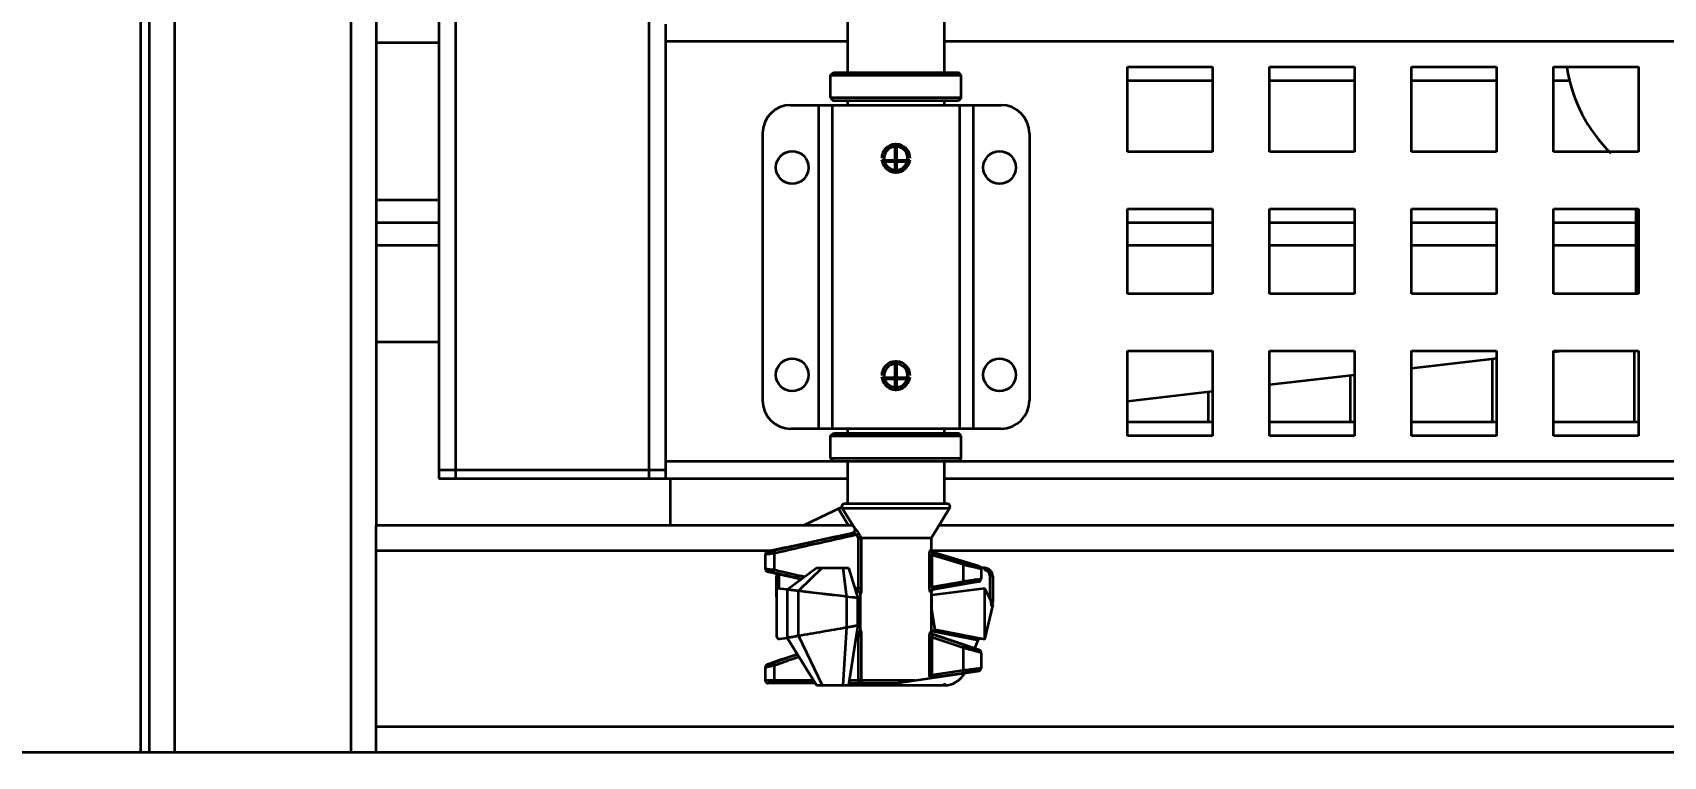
# Model space of a CAD drawing. Header units: millimetres. Extents: x 32496 to 166256, y 3504 to 23939.
# Drawn here: x 147349 to 147923, y 12234 to 12489 of the extents above; entities that cross this region are included whole.
import ezdxf

# ---------------------------------------------------------------- set-up
doc = ezdxf.new("R2010")
doc.units = ezdxf.units.MM
doc.header["$PDSIZE"] = -5
doc.layers.get('0').update_dxf_attribs({"lineweight": 35})
doc.layers.get('Defpoints').update_dxf_attribs({"lineweight": 18})
doc.layers.add('THICK', color=7, linetype='Continuous', lineweight=0)
doc.styles.add('TH_GBDIM', font='仿宋_GB2312.ttf', dxfattribs={"width": 0.8})
doc.dimstyles.new('TH_GBDIM', dxfattribs={"dimscale": 42, "dimtxt": 3, "dimasz": 3, "dimexe": 1.2, "dimexo": 0, "dimgap": 1, "dimtad": 1, "dimdec": 1, "dimdsep": 46, "dimtxsty": 'TH_GBDIM', "dimcen": 2.5, "dimdle": 252, "dimclrd": 4, "dimclre": 4, "dimclrt": 3, "dimadec": 0, "dimazin": 2, "dimtfac": 0.714286, "dimtdec": 1, "dimtmove": 0, "dimatfit": 3, "dimfxl": 1, "dimtolj": 1, "dimarcsym": 0})

# ---------------------------------------------------------------- blocks, each defined once
blk = doc.blocks.new('*D5866')
at = {"layer": 'Defpoints', "color": 0}
for p in [(146504.2, 13263.4), (152827.2, 12081.36), (152827.2, 11822.56)]:
    blk.add_point(p, dxfattribs=at)
at = {"layer": 'THICK', "color": 4, "linetype": 'Continuous', "lineweight": -2}
for p, q in [((146504.2, 13263.4), (146504.2, 11792.56)), ((152827.2, 12081.36), (152827.2, 11792.56)), ((146579.2, 11822.56), (152752.2, 11822.56))]:
    blk.add_line(p, q, dxfattribs=at)
at = {"layer": 'THICK', "color": 4}
for points in [[(146579.2, 11835.06), (146579.2, 11810.06), (146504.2, 11822.56)], [(152752.2, 11810.06), (152752.2, 11835.06), (152827.2, 11822.56)]]:
    blk.add_solid(points, dxfattribs=at)
at = {"layer": 'THICK', "color": 3, "lineweight": -3, "insert": (149665.7, 11885.26), "char_height": 75, "attachment_point": 5, "style": 'TH_GBDIM'}
blk.add_mtext('\\A1;About {\\A1;6323}', dxfattribs=at)
blk = doc.blocks.new('8-1250')
at = {"linetype": 'Continuous'}
for p, q in [((-1209.63, -32152.29), (-1209.63, -34671.29)), ((-1206.63, -32152.29), (-1206.63, -34671.29)), ((-1197.63, -32152.29), (-1197.63, -34671.29)), ((-1135.63, -32152.29), (-1135.63, -34671.29)), ((-1126.63, -32232.29), (-1126.63, -34591.29)), ((-1104.63, -32251.79), (-1104.63, -34571.79)), ((-1098.63, -34571.79), (-1098.63, -32251.79)), ((-1030.63, -32251.79), (-1030.63, -34571.79)), ((-960.63, -33362.79), (-960.63, -34431.79)), ((-926.63, -33446.27), (-926.63, -34431.79)), ((-1024.63, -34574.79), (-1024.63, -34414.79)), ((-1126.63, -34421.29), (-1104.63, -34421.29)), ((-1024.63, -34420.79), (-960.63, -34420.79)), ((-926.63, -34420.79), (-300.63, -34420.79)), ((-966.63, -34432.79), (-965.63, -34431.79)), ((-965.63, -34431.79), (-921.63, -34431.79)), ((-920.63, -34432.79), (-921.63, -34431.79)), ((-862.13, -34429.79), (-832.13, -34429.79)), ((-862.13, -34459.79), (-862.13, -34429.79)), ((-832.13, -34429.79), (-832.13, -34459.79)), ((-812.13, -34429.79), (-782.13, -34429.79)), ((-812.13, -34459.79), (-812.13, -34429.79)), ((-782.13, -34429.79), (-782.13, -34459.79)), ((-762.13, -34429.79), (-732.13, -34429.79)), ((-762.13, -34459.79), (-762.13, -34429.79)), ((-732.13, -34429.79), (-732.13, -34459.79)), ((-712.13, -34429.79), (-682.13, -34429.79)), ((-712.13, -34459.79), (-712.13, -34429.79)), ((-682.13, -34429.79), (-682.13, -34459.79)), ((-966.63, -34432.79), (-920.63, -34432.79)), ((-966.63, -34440.79), (-966.63, -34432.79)), ((-920.63, -34440.79), (-920.63, -34432.79)), ((-832.13, -34434.79), (-862.13, -34434.79)), ((-782.13, -34434.79), (-812.13, -34434.79)), ((-732.13, -34434.79), (-762.13, -34434.79)), ((-705.95, -34434.79), (-712.13, -34434.79)), ((-980.63, -34443.29), (-906.63, -34443.29)), ((-970.93, -34443.29), (-970.93, -34557.29)), ((-920.63, -34440.79), (-966.63, -34440.79)), ((-966.63, -34440.79), (-965.63, -34441.79)), ((-966.13, -34443.29), (-966.13, -34557.29)), ((-921.63, -34441.79), (-965.63, -34441.79)), ((-960.63, -34441.79), (-960.63, -34443.29)), ((-926.63, -34441.79), (-926.63, -34443.29)), ((-920.63, -34440.79), (-921.63, -34441.79)), ((-921.13, -34557.29), (-921.13, -34443.29)), ((-916.33, -34557.29), (-916.33, -34443.29)), ((-990.63, -34453.29), (-990.63, -34547.29)), ((-896.63, -34453.29), (-896.63, -34547.29)), ((-943.88, -34462.71), (-943.88, -34457.05)), ((-943.63, -34467.04), (-943.63, -34457.04)), ((-943.63, -34467.04), (-943.63, -34457.04)), ((-943.38, -34457.05), (-943.38, -34462.71)), ((-832.13, -34459.79), (-862.13, -34459.79)), ((-782.13, -34459.79), (-812.13, -34459.79)), ((-732.13, -34459.79), (-762.13, -34459.79)), ((-682.13, -34459.79), (-712.13, -34459.79)), ((-948.54, -34462.71), (-943.88, -34462.71)), ((-948.54, -34462.96), (-948.54, -34462.71)), ((-948.49, -34463.21), (-943.88, -34463.21)), ((-943.88, -34467.03), (-943.88, -34463.21)), ((-943.38, -34462.71), (-938.71, -34462.71)), ((-943.38, -34463.21), (-938.77, -34463.21)), ((-943.38, -34463.21), (-943.38, -34467.03)), ((-938.71, -34462.71), (-938.71, -34462.96)), ((-1104.63, -34476.79), (-1126.63, -34476.79)), ((-862.13, -34479.79), (-832.13, -34479.79)), ((-862.13, -34509.79), (-862.13, -34479.79)), ((-832.13, -34479.79), (-832.13, -34509.79)), ((-812.13, -34479.79), (-782.13, -34479.79)), ((-812.13, -34509.79), (-812.13, -34479.79)), ((-782.13, -34479.79), (-782.13, -34509.79)), ((-762.13, -34479.79), (-732.13, -34479.79)), ((-762.13, -34509.79), (-762.13, -34479.79)), ((-732.13, -34479.79), (-732.13, -34509.79)), ((-712.13, -34479.79), (-682.13, -34479.79)), ((-712.13, -34509.79), (-712.13, -34479.79)), ((-683.13, -34479.79), (-683.13, -34509.79)), ((-682.13, -34479.79), (-682.13, -34509.79)), ((-1104.63, -34484.79), (-1126.63, -34484.79)), ((-832.13, -34484.79), (-862.13, -34484.79)), ((-782.13, -34484.79), (-812.13, -34484.79)), ((-732.13, -34484.79), (-762.13, -34484.79)), ((-682.13, -34484.79), (-712.13, -34484.79)), ((-1104.63, -34492.79), (-1126.63, -34492.79)), ((-832.13, -34492.79), (-862.13, -34492.79)), ((-782.13, -34492.79), (-812.13, -34492.79)), ((-732.13, -34492.79), (-762.13, -34492.79)), ((-682.13, -34492.79), (-712.13, -34492.79)), ((-832.13, -34509.79), (-862.13, -34509.79)), ((-782.13, -34509.79), (-812.13, -34509.79)), ((-732.13, -34509.79), (-762.13, -34509.79)), ((-682.13, -34509.79), (-712.13, -34509.79)), ((-1104.63, -34526.79), (-1126.63, -34526.79)), ((-943.88, -34539.21), (-943.88, -34533.55)), ((-943.63, -34543.54), (-943.63, -34533.54)), ((-943.63, -34543.54), (-943.63, -34533.54)), ((-943.38, -34533.55), (-943.38, -34539.21)), ((-862.13, -34529.79), (-832.13, -34529.79)), ((-862.13, -34559.79), (-862.13, -34529.79)), ((-832.13, -34529.79), (-832.13, -34559.79)), ((-812.13, -34529.79), (-782.13, -34529.79)), ((-812.13, -34559.79), (-812.13, -34529.79)), ((-782.13, -34529.79), (-782.13, -34559.79)), ((-762.13, -34529.79), (-732.13, -34529.79)), ((-762.13, -34559.79), (-762.13, -34529.79)), ((-731.81, -34532.56), (-762.13, -34536.07)), ((-733.63, -34532.77), (-733.63, -34554.79)), ((-732.13, -34529.79), (-732.13, -34559.79)), ((-712.13, -34529.79), (-682.13, -34529.79)), ((-712.13, -34559.79), (-712.13, -34529.79)), ((-707.9, -34529.79), (-712.07, -34530.27)), ((-683.63, -34529.79), (-683.63, -34554.79)), ((-682.13, -34529.79), (-682.13, -34559.79)), ((-948.54, -34539.21), (-943.88, -34539.21)), ((-948.54, -34539.46), (-948.54, -34539.21)), ((-948.49, -34539.71), (-943.88, -34539.71)), ((-943.88, -34543.53), (-943.88, -34539.71)), ((-943.38, -34539.21), (-938.71, -34539.21)), ((-943.38, -34539.71), (-938.77, -34539.71)), ((-943.38, -34539.71), (-943.38, -34543.53)), ((-938.71, -34539.21), (-938.71, -34539.46)), ((-782.13, -34538.38), (-812.13, -34541.86)), ((-783.63, -34538.56), (-783.63, -34554.79)), ((-832.13, -34544.17), (-862.13, -34547.65)), ((-833.63, -34544.35), (-833.63, -34554.79)), ((-906.63, -34557.29), (-980.63, -34557.29)), ((-960.63, -34557.29), (-960.63, -34558.79)), ((-926.63, -34557.29), (-926.63, -34558.79)), ((-862.13, -34554.79), (-832.13, -34554.79)), ((-812.13, -34554.79), (-782.13, -34554.79)), ((-762.13, -34554.79), (-732.13, -34554.79)), ((-712.13, -34554.79), (-682.13, -34554.79)), ((-966.63, -34559.79), (-965.63, -34558.79)), ((-966.63, -34559.79), (-920.63, -34559.79)), ((-966.63, -34567.79), (-966.63, -34559.79)), ((-965.63, -34558.79), (-921.63, -34558.79)), ((-920.63, -34559.79), (-921.63, -34558.79)), ((-920.63, -34567.79), (-920.63, -34559.79)), ((-832.13, -34559.79), (-862.13, -34559.79)), ((-782.13, -34559.79), (-812.13, -34559.79)), ((-732.13, -34559.79), (-762.13, -34559.79)), ((-682.13, -34559.79), (-712.13, -34559.79)), ((-965.63, -34568.79), (-1024.63, -34568.79)), ((-920.63, -34567.79), (-966.63, -34567.79)), ((-966.63, -34567.79), (-965.63, -34568.79)), ((-921.63, -34568.79), (-965.63, -34568.79)), ((-960.63, -34568.79), (-960.63, -34583.69)), ((-926.63, -34568.79), (-926.63, -34583.69)), ((-920.63, -34567.79), (-921.63, -34568.79)), ((-300.63, -34568.79), (-921.63, -34568.79)), ((-1104.63, -34571.79), (-1024.63, -34571.79)), ((-1104.63, -34571.79), (-1024.63, -34571.79)), ((-1104.63, -34571.79), (-1104.63, -34574.79)), ((-1104.63, -34574.79), (-1024.63, -34574.79)), ((-1098.63, -34574.79), (-1098.63, -34571.79)), ((-1030.63, -34571.79), (-1030.63, -34574.79)), ((-1024.63, -34574.79), (-960.63, -34574.79)), ((-1023.13, -34574.79), (-1023.13, -34591.29)), ((-926.63, -34574.79), (-300.63, -34574.79)), ((-962.7, -34584.88), (-976.16, -34591.29)), ((-960.32, -34591.29), (-963.9, -34585.45)), ((-962.55, -34585.21), (-963.39, -34585.21)), ((-962.55, -34585.21), (-924.71, -34585.21)), ((-962.55, -34585.21), (-958.15, -34592.39)), ((-925.56, -34583.69), (-961.69, -34583.69)), ((-924.71, -34585.21), (-931.13, -34595.69)), ((-958.82, -34591.29), (-1126.63, -34591.29)), ((-1126.63, -34671.29), (-1126.63, -34591.29)), ((-958.11, -34592.39), (-958.15, -34592.39)), ((-204.13, -34591.29), (-928.43, -34591.29)), ((-983.55, -34599.36), (-958.78, -34593.89)), ((-958.78, -34593.89), (-958.75, -34593.89)), ((-956.8, -34613.51), (-956.8, -34595.97)), ((-955.81, -34595.69), (-931.13, -34595.69)), ((-955.81, -34595.69), (-955.81, -34613.51)), ((-931.13, -34599.87), (-931.13, -34595.69)), ((-987.64, -34600.29), (-1126.63, -34600.29)), ((-989.63, -34601.56), (-989.63, -34606.59)), ((-988.41, -34600.47), (-988.31, -34600.44)), ((-985.82, -34599.87), (-988.31, -34600.44)), ((-988.31, -34600.44), (-988.3, -34600.44)), ((-983.55, -34599.36), (-988.3, -34600.44)), ((-986.33, -34606.98), (-986.33, -34601.16)), ((-983.54, -34599.36), (-985.82, -34599.87)), ((-931.81, -34601.84), (-930.81, -34601.84)), ((-931.81, -34612.93), (-931.81, -34601.84)), ((-931.13, -34599.87), (-931.34, -34599.87)), ((-204.13, -34600.29), (-931.02, -34600.29)), ((-919.96, -34605.13), (-930.81, -34601.84)), ((-930.81, -34612.93), (-930.81, -34601.84)), ((-930.65, -34600.83), (-930.42, -34600.83)), ((-914.75, -34605.6), (-930.42, -34600.83)), ((-988.29, -34607.71), (-988.31, -34607.71)), ((-985.89, -34608.25), (-988.31, -34607.71)), ((-988.29, -34607.71), (-983.54, -34608.77)), ((-985.89, -34608.25), (-983.54, -34608.77)), ((-985.71, -34616.22), (-985.71, -34609.29)), ((-984.71, -34613.61), (-984.71, -34609.07)), ((-983.54, -34608.77), (-976.87, -34610.21)), ((-981.93, -34613.94), (-971.56, -34606.29)), ((-969.56, -34606.29), (-977.96, -34614.41)), ((-971.56, -34606.29), (-960.37, -34606.29)), ((-962.37, -34606.29), (-961.06, -34616.41)), ((-960.37, -34606.29), (-957.06, -34616.88)), ((-960.37, -34606.29), (-957.06, -34616.88)), ((-919.96, -34605.13), (-919.96, -34611.01)), ((-919.63, -34605.22), (-919.96, -34605.13)), ((-914.75, -34605.6), (-914.75, -34605.6)), ((-912.4, -34606.29), (-913.72, -34606.29)), ((-913.63, -34606.7), (-913.63, -34610.09)), ((-910.51, -34609.07), (-910.51, -34617.09)), ((-909.51, -34609.29), (-909.51, -34618.33)), ((-981.93, -34613.94), (-985.63, -34613.5)), ((-985.63, -34613.5), (-985.63, -34630.31)), ((-981.93, -34613.94), (-981.93, -34630.85)), ((-977.96, -34630.16), (-977.96, -34614.41)), ((-958.21, -34613.2), (-956.8, -34613.51)), ((-957.86, -34614.31), (-956.92, -34614.52)), ((-956.88, -34614.52), (-957.86, -34614.31)), ((-956.88, -34614.52), (-956.92, -34614.52)), ((-955.81, -34613.51), (-956.8, -34613.51)), ((-956.13, -34615.5), (-956.09, -34615.5)), ((-956.13, -34628.18), (-956.13, -34615.5)), ((-930.81, -34612.93), (-931.81, -34612.93)), ((-931.34, -34614.89), (-931.13, -34614.89)), ((-931.13, -34628.83), (-931.13, -34614.89)), ((-912.34, -34613.5), (-930.97, -34615.87)), ((-930.81, -34612.93), (-919.96, -34611.01)), ((-919.73, -34611.99), (-930.53, -34613.9)), ((-930.3, -34613.9), (-930.53, -34613.9)), ((-914.84, -34611.16), (-930.3, -34613.9)), ((-919.96, -34611.01), (-919.63, -34610.96)), ((-914.84, -34611.16), (-914.74, -34611.14)), ((-913.63, -34610.09), (-913.63, -34610.09)), ((-910.03, -34618.02), (-912.34, -34613.5)), ((-912.34, -34631.5), (-912.34, -34613.5)), ((-985.63, -34616.44), (-985.71, -34616.22)), ((-957.06, -34616.88), (-961.06, -34616.41)), ((-961.06, -34616.41), (-961.06, -34627.2)), ((-956.13, -34616.99), (-957.06, -34616.88)), ((-957.06, -34626.49), (-957.06, -34616.88)), ((-931, -34615.88), (-931.13, -34615.89)), ((-930.95, -34621.12), (-930.97, -34615.87)), ((-929.77, -34628.05), (-930.95, -34621.12)), ((-912.34, -34631.5), (-909.43, -34619.2)), ((-909.75, -34618.57), (-910.03, -34618.02)), ((-909.99, -34619.72), (-910.03, -34618.02)), ((-909.99, -34619.72), (-909.58, -34618.7)), ((-909.43, -34619.2), (-909.75, -34618.57)), ((-961.06, -34627.2), (-962.37, -34647.59)), ((-957.06, -34626.49), (-960.37, -34647.59)), ((-957.06, -34626.5), (-960.37, -34647.59)), ((-956.13, -34627.08), (-957.18, -34627.26)), ((-957.03, -34626.49), (-957.06, -34626.49)), ((-984.46, -34631.3), (-981.93, -34630.85)), ((-971.58, -34647.56), (-981.93, -34630.85)), ((-977.96, -34630.16), (-969.56, -34647.59)), ((-956.8, -34630.2), (-957.69, -34630.51)), ((-957.51, -34629.37), (-956.8, -34629.12)), ((-957.51, -34629.38), (-956.76, -34629.12)), ((-956.8, -34629.12), (-956.76, -34629.12)), ((-956.8, -34630.2), (-955.81, -34630.2)), ((-956.8, -34645.89), (-956.8, -34630.2)), ((-956.09, -34628.18), (-956.13, -34628.18)), ((-955.81, -34630.2), (-955.81, -34645.89)), ((-931.81, -34630.8), (-930.81, -34630.8)), ((-931.81, -34644.16), (-931.81, -34630.8)), ((-931.13, -34628.83), (-931.34, -34628.83)), ((-919.96, -34634.42), (-930.81, -34630.8)), ((-930.81, -34643.92), (-930.81, -34630.8)), ((-930.67, -34629.78), (-930.45, -34629.78)), ((-915.69, -34631.59), (-930.64, -34628.63)), ((-914.73, -34635.04), (-930.45, -34629.78)), ((-912.34, -34631.5), (-929.79, -34628.04)), ((-914.83, -34631.84), (-915.94, -34634.63)), ((-983.66, -34638.43), (-988.41, -34640.13)), ((-983.66, -34638.43), (-985.56, -34639.1)), ((-983.66, -34638.43), (-978.37, -34636.6)), ((-978.39, -34636.61), (-978.41, -34636.53)), ((-919.96, -34634.42), (-919.96, -34642.3)), ((-919.63, -34634.51), (-919.96, -34634.42)), ((-914.73, -34635.04), (-914.72, -34635.04)), ((-913.63, -34636.15), (-913.63, -34641.53)), ((-989.63, -34641.3), (-989.63, -34645.89)), ((-988.53, -34640.17), (-988.43, -34640.13)), ((-985.56, -34639.1), (-988.43, -34640.13)), ((-988.43, -34640.13), (-988.41, -34640.13)), ((-986.33, -34645.89), (-986.33, -34640.67)), ((-943.55, -34646.88), (-914.86, -34642.59)), ((-930.81, -34643.92), (-919.96, -34642.3)), ((-919.76, -34643.29), (-930.61, -34644.91)), ((-919.96, -34642.3), (-919.63, -34642.26)), ((-914.86, -34642.59), (-914.83, -34642.58)), ((-914.83, -34642.58), (-914.72, -34642.57)), ((-972.62, -34645.89), (-989.63, -34645.89)), ((-972, -34646.89), (-988.63, -34646.89)), ((-971.56, -34647.59), (-971.58, -34647.56)), ((-971.56, -34647.59), (-960.37, -34647.59)), ((-960.37, -34647.59), (-926.53, -34647.59)), ((-960.26, -34646.89), (-943.7, -34646.89)), ((-936.94, -34645.89), (-960.1, -34645.89)), ((-931.39, -34645.02), (-931.13, -34645.02)), ((-926.53, -34646.86), (-926.53, -34647.59)), ((-204.13, -34662.29), (-1126.63, -34662.29)), ((-1206.63, -34671.29), (-1306.63, -34671.29)), ((-121.13, -34671.29), (-1209.63, -34671.29))]:
    blk.add_line(p, q, dxfattribs=at)
for points in [[(-988.41, -34600.47), (-988.59, -34600.51), (-988.72, -34600.54), (-988.82, -34600.57), (-988.91, -34600.6), (-989.01, -34600.64), (-989.15, -34600.71), (-989.29, -34600.81), (-989.41, -34600.94), (-989.52, -34601.11), (-989.6, -34601.31), (-989.63, -34601.53), (-989.63, -34601.56)], [(-989.63, -34606.59), (-989.63, -34606.63), (-989.59, -34606.85), (-989.52, -34607.05), (-989.41, -34607.22), (-989.28, -34607.35), (-989.14, -34607.45), (-989.01, -34607.52), (-988.9, -34607.56), (-988.81, -34607.59), (-988.72, -34607.61), (-988.59, -34607.64), (-988.41, -34607.68), (-988.31, -34607.71)], [(-913.63, -34606.7), (-913.63, -34606.61), (-913.7, -34606.33), (-913.83, -34606.1), (-913.99, -34605.93), (-914.13, -34605.83), (-914.24, -34605.78), (-914.31, -34605.74), (-914.39, -34605.72), (-914.46, -34605.69), (-914.55, -34605.66), (-914.65, -34605.63), (-914.75, -34605.6)], [(-914.74, -34611.14), (-914.64, -34611.12), (-914.56, -34611.11), (-914.49, -34611.09), (-914.43, -34611.08), (-914.37, -34611.06), (-914.27, -34611.03), (-914.12, -34610.96), (-913.95, -34610.83), (-913.8, -34610.65), (-913.68, -34610.42), (-913.63, -34610.16), (-913.63, -34610.09)], [(-957.06, -34616.88), (-957.2, -34616.86), (-957.62, -34616.81), (-958.25, -34616.74), (-959.08, -34616.64)], [(-913.63, -34636.15), (-913.63, -34636.04), (-913.71, -34635.76), (-913.85, -34635.52), (-914.01, -34635.36), (-914.14, -34635.27), (-914.24, -34635.22), (-914.32, -34635.19), (-914.39, -34635.15), (-914.48, -34635.12), (-914.58, -34635.09), (-914.69, -34635.05), (-914.72, -34635.04)], [(-988.53, -34640.17), (-988.71, -34640.24), (-988.85, -34640.3), (-988.96, -34640.34), (-989.06, -34640.39), (-989.18, -34640.46), (-989.34, -34640.59), (-989.48, -34640.77), (-989.58, -34640.99), (-989.63, -34641.24), (-989.63, -34641.3)], [(-914.72, -34642.57), (-914.64, -34642.56), (-914.57, -34642.54), (-914.51, -34642.53), (-914.45, -34642.52), (-914.38, -34642.5), (-914.28, -34642.47), (-914.12, -34642.39), (-913.94, -34642.26), (-913.79, -34642.08), (-913.68, -34641.86), (-913.63, -34641.6), (-913.63, -34641.53)]]:
    blk.add_lwpolyline(points, dxfattribs=at)
for centre in [(-980.13, -34465.29), (-907.13, -34465.29), (-980.13, -34538.29), (-907.13, -34538.29)]:
    blk.add_circle(centre, 5.75, dxfattribs=at)
for centre, radius, start, end in [((-653.13, -34421.29), 55, 189.12344, 225.15556), ((-980.63, -34453.29), 10, 90, 180), ((-906.63, -34453.29), 10, 0, 90), ((-943.63, -34462.04), 5, 92.86653, 180), ((-943.63, -34462.04), 4.13, 93.46705, 189.34743), ((-943.63, -34462.04), 5, 87.15019, 92.84025), ((-943.63, -34462.04), 4, 90, 93.58433), ((-943.63, -34462.04), 4, 86.41459, 90), ((-943.63, -34462.04), 5, 0, 87.13402), ((-943.63, -34462.04), 4.13, 350.65257, 86.53295), ((-943.63, -34462.04), 5, 187.07975, 190.61964), ((-943.63, -34462.04), 5, 190.58867, 193.53148), ((-943.63, -34462.04), 5, 193.54968, 267.13346), ((-943.63, -34462.04), 4.13, 196.46138, 266.53295), ((-943.63, -34462.04), 4, 189.66346, 197.0293), ((-943.63, -34462.04), 4, 266.41512, 270), ((-943.63, -34462.04), 4, 270, 273.58332), ((-943.63, -34462.04), 5, 272.86598, 346.45029), ((-943.63, -34462.04), 4.13, 273.46705, 343.53858), ((-943.63, -34462.04), 4, 342.9707, 350.33654), ((-943.63, -34462.04), 5, 346.46311, 349.40642), ((-943.63, -34462.04), 5, 349.38034, 352.92022), ((-943.63, -34462.04), 5, 267.1285, 272.85216), ((-943.63, -34538.54), 5, 92.86653, 180), ((-943.63, -34538.54), 4.13, 93.46705, 189.34743), ((-943.63, -34538.54), 5, 87.15019, 92.84025), ((-943.63, -34538.54), 4, 90, 93.58487), ((-943.63, -34538.54), 4, 86.41459, 90), ((-943.63, -34538.54), 5, 0, 87.13402), ((-943.63, -34538.54), 4.13, 350.65257, 86.53295), ((-943.63, -34538.54), 5, 187.07975, 190.61964), ((-943.63, -34538.54), 5, 190.58867, 193.53148), ((-943.63, -34538.54), 5, 193.54968, 267.13346), ((-943.63, -34538.54), 4.13, 196.46138, 266.53295), ((-943.63, -34538.54), 4, 189.66346, 197.0293), ((-943.63, -34538.54), 5, 272.86598, 346.45029), ((-943.63, -34538.54), 4.13, 273.46705, 343.53858), ((-943.63, -34538.54), 4, 342.9707, 350.33654), ((-943.63, -34538.54), 5, 346.46312, 349.40651), ((-943.63, -34538.54), 5, 349.38034, 352.92022), ((-943.63, -34538.54), 4, 266.41512, 270), ((-943.63, -34538.54), 5, 267.1285, 272.85216), ((-943.63, -34538.54), 4, 270, 273.58332), ((-980.63, -34547.29), 10, 180, 270), ((-906.63, -34547.29), 10, 270, 0), ((-961.69, -34584.69), 1, 90, 211.48747), ((-925.56, -34584.69), 1, 328.51253, 90), ((-959, -34592.92), 1, 282.45717, 31.48747), ((-304.37, -34182.56), 772.38, 212.24606, 212.3601), ((-213.54, -34131.37), 875.53, 211.90907, 212.02792), ((-930.13, -34599.87), 1, 180, 253.07071), ((-982.71, -34609.29), 3, 161.22225, 180.00342), ((-912.51, -34609.29), 3, 0.00342, 87.85786), ((-957.13, -34615.5), 1, 0, 77.81137), ((-930.13, -34614.89), 1, 100.07071, 180), ((-910.51, -34618.33), 1, 338.23872, 0.00346), ((-984.63, -34630.31), 1, 180, 279.9421), ((-957.13, -34628.18), 1, 289.11973, 0), ((-930.13, -34628.83), 1, 180, 251.5), ((-2782.8, -40202.23), 5872.19, 71.50059, 71.614589), ((-913.9, -34632.21), 1, 86.25893, 158.23836), ((-936.73, -34623.95), 20.83, 286.38596, 286.53636), ((-926.53, -34639.59), 8, 270.00342, 332.36769), ((-988.63, -34645.89), 1, 180, 270), ((-968.81, -34639.59), 8, 245.96179, 246.82213), ((-943.7, -34645.89), 1, 270, 278.5), ((-938.45, -34592.9), 52.6, 277.71457, 277.9905)]:
    blk.add_arc(centre, radius, start, end, dxfattribs=at)
for points, knots in [([(-958.11, -34592.39), (-958.1, -34592.39), (-958.09, -34592.41), (-958.05, -34592.43), (-958.01, -34592.48), (-957.95, -34592.54), (-957.88, -34592.61), (-957.77, -34592.74), (-957.62, -34592.93), (-957.42, -34593.19), (-957.2, -34593.49), (-956.98, -34593.81), (-956.84, -34594.03), (-956.77, -34594.15)], [0, 0, 0, 0, 0.010036, 0.029396, 0.058071, 0.095826, 0.142229, 0.196176, 0.323596, 0.473805, 0.639783, 0.817141, 1, 1, 1, 1]), ([(-958.11, -34592.39), (-958.09, -34592.43), (-958, -34592.59), (-957.96, -34592.78), (-957.96, -34592.92)], [0, 0, 0, 0, 0.232143, 1, 1, 1, 1]), ([(-957.62, -34594.67), (-962.46, -34595.75), (-972.04, -34597.9), (-981.6, -34600.07), (-986.33, -34601.17)], [0, 0, 0, 0, 0.505729, 1, 1, 1, 1]), ([(-983.54, -34599.43), (-979.45, -34598.5), (-971.19, -34596.65), (-962.92, -34594.81), (-958.75, -34593.89)], [0, 0, 0, 0, 0.495116, 1, 1, 1, 1]), ([(-957.96, -34592.92), (-957.96, -34593.03), (-958.01, -34593.27), (-958.19, -34593.58), (-958.45, -34593.79), (-958.65, -34593.87), (-958.75, -34593.89)], [0, 0, 0, 0, 0.261674, 0.525393, 0.775295, 1, 1, 1, 1]), ([(-957.62, -34594.67), (-957.74, -34594.57), (-957.92, -34594.42), (-958.16, -34594.24), (-958.33, -34594.12), (-958.48, -34594.03), (-958.59, -34593.96), (-958.66, -34593.93), (-958.7, -34593.91), (-958.73, -34593.9), (-958.74, -34593.89), (-958.75, -34593.89)], [0, 0, 0, 0, 0.344207, 0.507801, 0.658616, 0.78891, 0.893666, 0.933953, 0.965277, 0.987348, 1, 1, 1, 1]), ([(-957.62, -34594.67), (-957.44, -34594.56), (-957.19, -34594.4), (-956.9, -34594.23), (-956.8, -34594.17), (-956.77, -34594.15)], [0, 0, 0, 0, 0.650431, 0.877879, 1, 1, 1, 1]), ([(-956.8, -34595.97), (-956.69, -34595.94), (-956.36, -34595.85), (-956.03, -34595.75), (-955.81, -34595.69)], [0, 0, 0, 0, 0.33359, 1, 1, 1, 1]), ([(-955.81, -34595.69), (-955.81, -34595.69), (-955.81, -34595.69), (-955.81, -34595.69), (-955.81, -34595.69)], [0, 0, 0, 0, 0.496886, 1, 1, 1, 1]), ([(-987.13, -34601.27), (-987.29, -34601.29), (-987.6, -34601.33), (-988.06, -34601.39), (-988.49, -34601.44), (-988.81, -34601.48), (-989.05, -34601.51), (-989.19, -34601.52), (-989.32, -34601.54), (-989.43, -34601.55), (-989.51, -34601.56), (-989.57, -34601.56), (-989.6, -34601.56), (-989.61, -34601.56), (-989.62, -34601.56), (-989.63, -34601.56), (-989.63, -34601.56)], [0, 0, 0, 0, 0.193425, 0.378978, 0.551723, 0.703439, 0.770093, 0.828992, 0.879924, 0.922635, 0.956206, 0.98034, 0.988878, 0.994994, 0.99867, 1, 1, 1, 1]), ([(-988.61, -34600.52), (-988.64, -34600.53), (-988.69, -34600.54), (-988.76, -34600.55), (-988.79, -34600.56), (-988.81, -34600.57), (-988.83, -34600.58), (-988.84, -34600.58), (-988.84, -34600.58), (-988.84, -34600.59), (-988.84, -34600.59), (-988.84, -34600.59), (-988.83, -34600.59), (-988.81, -34600.58), (-988.78, -34600.58), (-988.73, -34600.57), (-988.64, -34600.56), (-988.57, -34600.55), (-988.53, -34600.54)], [0, 0, 0, 0, 0.196732, 0.273735, 0.335828, 0.382571, 0.413781, 0.423565, 0.429552, 0.432293, 0.435653, 0.442552, 0.453321, 0.486584, 0.535387, 0.599506, 0.772176, 1, 1, 1, 1]), ([(-988.3, -34600.44), (-988.33, -34600.45), (-988.43, -34600.47), (-988.53, -34600.5), (-988.61, -34600.52)], [0, 0, 0, 0, 0.280968, 1, 1, 1, 1]), ([(-988.53, -34600.54), (-988.5, -34600.53), (-988.39, -34600.51), (-988.28, -34600.49), (-988.19, -34600.47)], [0, 0, 0, 0, 0.222408, 1, 1, 1, 1]), ([(-988.19, -34600.47), (-988.09, -34600.45), (-987.64, -34600.36), (-987.2, -34600.27), (-986.86, -34600.19)], [0, 0, 0, 0, 0.231241, 1, 1, 1, 1]), ([(-986.33, -34601.16), (-986.39, -34601.17), (-986.66, -34601.21), (-986.93, -34601.25), (-987.13, -34601.27)], [0, 0, 0, 0, 0.246392, 1, 1, 1, 1]), ([(-986.86, -34600.19), (-986.58, -34600.12), (-985.48, -34599.87), (-984.37, -34599.62), (-983.54, -34599.43)], [0, 0, 0, 0, 0.249469, 1, 1, 1, 1]), ([(-986.86, -34600.19), (-986.81, -34600.18), (-986.73, -34600.24), (-986.64, -34600.34), (-986.53, -34600.52), (-986.42, -34600.8), (-986.35, -34601.04), (-986.33, -34601.16)], [0, 0, 0, 0, 0.125002, 0.226611, 0.355508, 0.67167, 1, 1, 1, 1]), ([(-980.12, -34598.62), (-980.41, -34598.68), (-981.55, -34598.92), (-982.69, -34599.17), (-983.54, -34599.36)], [0, 0, 0, 0, 0.254214, 1, 1, 1, 1]), ([(-931.81, -34601.84), (-931.81, -34601.59), (-931.78, -34601.12), (-931.68, -34600.51), (-931.55, -34600.11), (-931.43, -34599.92), (-931.37, -34599.87), (-931.34, -34599.87)], [0, 0, 0, 0, 0.36478, 0.67883, 0.896618, 0.961503, 1, 1, 1, 1]), ([(-930.65, -34600.83), (-930.84, -34600.77), (-931.21, -34600.51), (-931.34, -34600.08), (-931.34, -34599.87)], [0, 0, 0, 0, 0.497546, 1, 1, 1, 1]), ([(-930.65, -34600.83), (-930.67, -34600.83), (-930.71, -34600.84), (-930.77, -34600.9), (-930.82, -34600.99), (-930.85, -34601.11), (-930.87, -34601.27), (-930.87, -34601.52), (-930.84, -34601.71), (-930.81, -34601.84)], [0, 0, 0, 0, 0.05395, 0.122041, 0.212809, 0.329306, 0.469619, 0.630912, 1, 1, 1, 1]), ([(-919.61, -34604.18), (-919.62, -34604.18), (-919.62, -34604.19), (-919.64, -34604.21), (-919.66, -34604.26), (-919.7, -34604.35), (-919.74, -34604.47), (-919.8, -34604.62), (-919.87, -34604.84), (-919.92, -34605.02), (-919.96, -34605.13)], [0, 0, 0, 0, 0.008478, 0.024601, 0.083085, 0.178864, 0.308694, 0.466592, 0.641874, 1, 1, 1, 1]), ([(-919.61, -34604.18), (-918.66, -34604.47), (-917.31, -34604.86), (-915.69, -34605.32), (-915.03, -34605.52), (-914.75, -34605.6)], [0, 0, 0, 0, 0.59111, 0.830375, 1, 1, 1, 1]), ([(-989.63, -34606.59), (-989.63, -34606.59), (-989.62, -34606.59), (-989.61, -34606.59), (-989.6, -34606.59), (-989.57, -34606.59), (-989.51, -34606.6), (-989.43, -34606.61), (-989.32, -34606.62), (-989.19, -34606.63), (-989.04, -34606.65), (-988.81, -34606.67), (-988.49, -34606.71), (-988.06, -34606.76), (-987.6, -34606.82), (-987.29, -34606.86), (-987.12, -34606.88)], [0, 0, 0, 0, 0.001316, 0.004982, 0.01109, 0.019628, 0.043806, 0.07725, 0.119952, 0.17124, 0.230094, 0.296331, 0.448683, 0.620756, 0.806986, 1, 1, 1, 1]), ([(-988.53, -34607.62), (-988.57, -34607.61), (-988.63, -34607.6), (-988.7, -34607.59), (-988.74, -34607.58), (-988.78, -34607.57), (-988.81, -34607.57), (-988.82, -34607.57), (-988.83, -34607.57), (-988.84, -34607.57), (-988.84, -34607.57), (-988.83, -34607.58), (-988.82, -34607.58), (-988.81, -34607.58), (-988.78, -34607.59), (-988.75, -34607.6), (-988.69, -34607.62), (-988.64, -34607.63), (-988.6, -34607.64)], [0, 0, 0, 0, 0.226445, 0.319214, 0.397514, 0.460779, 0.508701, 0.541069, 0.557818, 0.560836, 0.563834, 0.570242, 0.580479, 0.612641, 0.660383, 0.723515, 0.801544, 1, 1, 1, 1]), ([(-988.6, -34607.64), (-988.58, -34607.64), (-988.48, -34607.67), (-988.38, -34607.69), (-988.29, -34607.71)], [0, 0, 0, 0, 0.217132, 1, 1, 1, 1]), ([(-988.19, -34607.68), (-988.23, -34607.67), (-988.34, -34607.65), (-988.45, -34607.63), (-988.53, -34607.62)], [0, 0, 0, 0, 0.276745, 1, 1, 1, 1]), ([(-986.86, -34607.96), (-986.97, -34607.93), (-987.41, -34607.84), (-987.86, -34607.74), (-988.19, -34607.68)], [0, 0, 0, 0, 0.255482, 1, 1, 1, 1]), ([(-987.12, -34606.88), (-987.06, -34606.89), (-986.79, -34606.92), (-986.52, -34606.96), (-986.33, -34606.98)], [0, 0, 0, 0, 0.254138, 1, 1, 1, 1]), ([(-986.86, -34607.96), (-986.81, -34607.97), (-986.72, -34607.91), (-986.64, -34607.81), (-986.56, -34607.68), (-986.49, -34607.52), (-986.4, -34607.29), (-986.35, -34607.11), (-986.33, -34606.98)], [0, 0, 0, 0, 0.124928, 0.226473, 0.355256, 0.506808, 0.671618, 1, 1, 1, 1]), ([(-983.53, -34608.7), (-983.81, -34608.64), (-984.92, -34608.39), (-986.03, -34608.15), (-986.86, -34607.96)], [0, 0, 0, 0, 0.250532, 1, 1, 1, 1]), ([(-986.33, -34606.98), (-985.45, -34607.18), (-981.92, -34607.98), (-978.38, -34608.76), (-975.72, -34609.35)], [0, 0, 0, 0, 0.248328, 1, 1, 1, 1]), ([(-985.71, -34609.29), (-985.71, -34609.26), (-985.64, -34609.21), (-985.54, -34609.17), (-985.41, -34609.13), (-985.25, -34609.11), (-985.01, -34609.08), (-984.83, -34609.07), (-984.71, -34609.07)], [0, 0, 0, 0, 0.10114, 0.196745, 0.32449, 0.478889, 0.649991, 1, 1, 1, 1]), ([(-983.54, -34608.77), (-983.28, -34608.82), (-982.21, -34609.05), (-981.14, -34609.28), (-980.34, -34609.45)], [0, 0, 0, 0, 0.246046, 1, 1, 1, 1]), ([(-976.84, -34610.18), (-977.4, -34610.06), (-979.63, -34609.57), (-981.86, -34609.07), (-983.53, -34608.7)], [0, 0, 0, 0, 0.251036, 1, 1, 1, 1]), ([(-913.63, -34606.7), (-913.63, -34606.7), (-913.64, -34606.69), (-913.66, -34606.69), (-913.7, -34606.67), (-913.75, -34606.66), (-913.82, -34606.64), (-913.94, -34606.61), (-914.12, -34606.56), (-914.38, -34606.49), (-914.69, -34606.42), (-915.04, -34606.33), (-915.44, -34606.24), (-915.88, -34606.13), (-916.53, -34605.98), (-917.4, -34605.77), (-918.5, -34605.5), (-919.25, -34605.31), (-919.63, -34605.22)], [0, 0, 0, 0, 0.001636, 0.00559, 0.011998, 0.020882, 0.032207, 0.045913, 0.080127, 0.123192, 0.175087, 0.234652, 0.300966, 0.374099, 0.453253, 0.62429, 0.8095, 1, 1, 1, 1]), ([(-912.4, -34606.29), (-912.4, -34606.29), (-912.39, -34606.3), (-912.4, -34606.3), (-912.4, -34606.32), (-912.4, -34606.35), (-912.4, -34606.38), (-912.4, -34606.43), (-912.4, -34606.52), (-912.4, -34606.63), (-912.4, -34606.77), (-912.43, -34606.91), (-912.43, -34607.02), (-912.42, -34607.07)], [0, 0, 0, 0, 0.004573, 0.018197, 0.040776, 0.072214, 0.11235, 0.160781, 0.280754, 0.428836, 0.601763, 0.795931, 1, 1, 1, 1]), ([(-910.51, -34609.07), (-910.51, -34608.82), (-910.61, -34608.31), (-911.02, -34607.66), (-911.65, -34607.21), (-912.16, -34607.08), (-912.42, -34607.07)], [0, 0, 0, 0, 0.247435, 0.496244, 0.747245, 1, 1, 1, 1]), ([(-910.51, -34609.07), (-910.38, -34609.07), (-910.2, -34609.08), (-909.97, -34609.1), (-909.81, -34609.13), (-909.68, -34609.16), (-909.58, -34609.2), (-909.51, -34609.25), (-909.51, -34609.29)], [0, 0, 0, 0, 0.350013, 0.521114, 0.675512, 0.803255, 0.89886, 1, 1, 1, 1]), ([(-977.96, -34614.41), (-978.2, -34614.38), (-978.67, -34614.32), (-979.36, -34614.24), (-980, -34614.17), (-980.85, -34614.06), (-981.49, -34613.99), (-981.93, -34613.94)], [0, 0, 0, 0, 0.181081, 0.356442, 0.520206, 0.667172, 1, 1, 1, 1]), ([(-961.06, -34616.41), (-962.47, -34616.24), (-964.58, -34615.99), (-967.4, -34615.66), (-970.21, -34615.33), (-973.03, -34614.99), (-975.85, -34614.65), (-977.25, -34614.48), (-977.96, -34614.41)], [0, 0, 0, 0, 0.25, 0.375, 0.5, 0.749998, 0.875001, 1, 1, 1, 1]), ([(-956.88, -34614.52), (-956.87, -34614.52), (-956.84, -34614.5), (-956.8, -34614.4), (-956.75, -34614.2), (-956.74, -34613.88), (-956.77, -34613.64), (-956.8, -34613.51)], [0, 0, 0, 0, 0.032307, 0.091995, 0.303096, 0.618414, 1, 1, 1, 1]), ([(-956.88, -34614.52), (-956.77, -34614.54), (-956.56, -34614.63), (-956.3, -34614.86), (-956.13, -34615.16), (-956.09, -34615.39), (-956.09, -34615.5)], [0, 0, 0, 0, 0.242339, 0.499574, 0.757062, 1, 1, 1, 1]), ([(-955.81, -34613.51), (-955.81, -34613.77), (-955.83, -34614.14), (-955.88, -34614.6), (-955.92, -34614.9), (-955.96, -34615.14), (-956, -34615.31), (-956.04, -34615.41), (-956.06, -34615.45), (-956.07, -34615.48), (-956.09, -34615.5), (-956.09, -34615.5)], [0, 0, 0, 0, 0.377273, 0.54822, 0.698731, 0.823031, 0.915686, 0.949521, 0.974666, 0.991147, 1, 1, 1, 1]), ([(-931.34, -34614.89), (-931.36, -34614.89), (-931.43, -34614.84), (-931.54, -34614.66), (-931.67, -34614.26), (-931.78, -34613.65), (-931.81, -34613.18), (-931.81, -34612.93)], [0, 0, 0, 0, 0.038346, 0.102849, 0.319295, 0.632775, 1, 1, 1, 1]), ([(-931.34, -34614.89), (-931.34, -34614.78), (-931.3, -34614.54), (-931.12, -34614.23), (-930.85, -34614), (-930.63, -34613.92), (-930.53, -34613.9)], [0, 0, 0, 0, 0.243906, 0.502501, 0.759593, 1, 1, 1, 1]), ([(-930.81, -34612.93), (-930.83, -34613.06), (-930.84, -34613.24), (-930.81, -34613.48), (-930.77, -34613.63), (-930.72, -34613.75), (-930.65, -34613.85), (-930.57, -34613.91), (-930.53, -34613.9)], [0, 0, 0, 0, 0.35597, 0.514267, 0.655243, 0.774568, 0.871193, 1, 1, 1, 1]), ([(-919.73, -34611.99), (-919.73, -34611.99), (-919.74, -34611.98), (-919.74, -34611.97), (-919.75, -34611.95), (-919.77, -34611.9), (-919.79, -34611.82), (-919.82, -34611.69), (-919.86, -34611.54), (-919.9, -34611.31), (-919.94, -34611.13), (-919.96, -34611.01)], [0, 0, 0, 0, 0.007616, 0.02275, 0.046507, 0.079555, 0.1743, 0.303875, 0.462304, 0.638718, 1, 1, 1, 1]), ([(-915.77, -34611.32), (-916.05, -34611.36), (-917.37, -34611.58), (-918.69, -34611.81), (-919.73, -34611.99)], [0, 0, 0, 0, 0.210181, 1, 1, 1, 1]), ([(-919.63, -34610.96), (-919.24, -34610.9), (-918.48, -34610.79), (-917.37, -34610.63), (-916.5, -34610.51), (-915.85, -34610.42), (-915.41, -34610.36), (-915.02, -34610.31), (-914.67, -34610.26), (-914.36, -34610.21), (-914.14, -34610.18), (-913.99, -34610.16), (-913.89, -34610.14), (-913.82, -34610.13), (-913.75, -34610.12), (-913.7, -34610.11), (-913.66, -34610.1), (-913.64, -34610.1), (-913.63, -34610.09), (-913.63, -34610.09)], [0, 0, 0, 0, 0.194475, 0.380433, 0.55302, 0.631441, 0.704377, 0.770709, 0.829194, 0.880022, 0.922582, 0.940427, 0.955956, 0.969167, 0.980056, 0.988606, 0.994789, 0.998582, 1, 1, 1, 1]), ([(-914.87, -34611.16), (-914.93, -34611.17), (-915.23, -34611.23), (-915.53, -34611.28), (-915.77, -34611.32)], [0, 0, 0, 0, 0.203045, 1, 1, 1, 1]), ([(-956.13, -34617.24), (-956.25, -34617.24), (-956.42, -34617.23), (-956.65, -34617.2), (-956.78, -34617.18), (-956.9, -34617.14), (-956.99, -34617.11), (-957.06, -34617.06), (-957.06, -34617.02)], [0, 0, 0, 0, 0.367684, 0.532593, 0.677693, 0.798636, 0.892406, 1, 1, 1, 1]), ([(-957.06, -34618), (-957.06, -34617.96), (-957, -34617.9), (-956.9, -34617.85), (-956.73, -34617.79), (-956.47, -34617.75), (-956.25, -34617.73), (-956.13, -34617.73)], [0, 0, 0, 0, 0.119744, 0.21504, 0.335499, 0.640314, 1, 1, 1, 1]), ([(-930.96, -34617.05), (-930.97, -34617.07), (-931.02, -34617.11), (-931.09, -34617.13), (-931.12, -34617.15)], [0, 0, 0, 0, 0.382584, 1, 1, 1, 1]), ([(-931.12, -34617.85), (-931.08, -34617.86), (-931.02, -34617.89), (-930.96, -34617.95), (-930.95, -34617.98)], [0, 0, 0, 0, 0.604772, 1, 1, 1, 1]), ([(-931.11, -34621), (-931.07, -34621.01), (-931.01, -34621.03), (-930.96, -34621.09), (-930.95, -34621.12)], [0, 0, 0, 0, 0.609116, 1, 1, 1, 1]), ([(-910.27, -34617.54), (-910.17, -34617.54), (-910.03, -34617.55), (-909.84, -34617.55), (-909.73, -34617.56), (-909.64, -34617.56), (-909.57, -34617.57), (-909.53, -34617.57), (-909.51, -34617.58), (-909.51, -34617.59)], [0, 0, 0, 0, 0.3986, 0.570579, 0.717818, 0.836587, 0.923956, 0.97765, 1, 1, 1, 1]), ([(-961.06, -34627.2), (-960.8, -34627.14), (-960.3, -34627.06), (-959.56, -34626.93), (-958.98, -34626.83), (-958.54, -34626.75), (-958.25, -34626.7), (-957.99, -34626.66), (-957.75, -34626.61), (-957.55, -34626.58), (-957.38, -34626.55), (-957.25, -34626.53), (-957.15, -34626.51), (-957.1, -34626.5), (-957.06, -34626.49), (-957.06, -34626.49)], [0, 0, 0, 0, 0.193543, 0.380123, 0.552463, 0.631295, 0.704203, 0.770432, 0.829302, 0.880162, 0.922483, 0.955959, 0.980324, 0.995129, 1, 1, 1, 1]), ([(-956.13, -34627.01), (-956.22, -34626.94), (-956.39, -34626.81), (-956.61, -34626.67), (-956.77, -34626.57), (-956.87, -34626.52), (-956.95, -34626.49), (-957.01, -34626.48), (-957.03, -34626.49)], [0, 0, 0, 0, 0.327732, 0.621494, 0.748417, 0.856675, 0.941807, 1, 1, 1, 1]), ([(-981.93, -34630.85), (-981.91, -34630.85), (-981.86, -34630.84), (-981.72, -34630.81), (-981.38, -34630.74), (-980.94, -34630.68), (-980.45, -34630.59), (-979.84, -34630.47), (-979.18, -34630.35), (-978.5, -34630.24), (-978.14, -34630.19), (-977.96, -34630.16)], [0, 0, 0, 0, 0.015263, 0.038815, 0.109354, 0.268559, 0.36916, 0.481296, 0.731141, 0.864361, 1, 1, 1, 1]), ([(-956.8, -34630.2), (-956.76, -34630.06), (-956.71, -34629.86), (-956.68, -34629.6), (-956.68, -34629.43), (-956.69, -34629.3), (-956.7, -34629.22), (-956.72, -34629.16), (-956.73, -34629.14), (-956.75, -34629.12), (-956.76, -34629.12)], [0, 0, 0, 0, 0.389379, 0.559657, 0.707593, 0.826793, 0.915369, 0.947243, 0.971265, 1, 1, 1, 1]), ([(-956.09, -34628.18), (-956.09, -34628.38), (-956.22, -34628.8), (-956.57, -34629.06), (-956.76, -34629.12)], [0, 0, 0, 0, 0.500417, 1, 1, 1, 1]), ([(-956.09, -34628.18), (-956.08, -34628.18), (-956.07, -34628.19), (-956.05, -34628.22), (-956.03, -34628.27), (-956, -34628.37), (-955.96, -34628.54), (-955.92, -34628.79), (-955.87, -34629.09), (-955.84, -34629.44), (-955.82, -34629.81), (-955.81, -34630.07), (-955.81, -34630.2)], [0, 0, 0, 0, 0.008913, 0.02557, 0.050911, 0.084997, 0.179232, 0.303886, 0.455373, 0.625651, 0.809758, 1, 1, 1, 1]), ([(-931.81, -34630.8), (-931.81, -34630.55), (-931.78, -34630.08), (-931.68, -34629.47), (-931.55, -34629.07), (-931.43, -34628.88), (-931.37, -34628.83), (-931.34, -34628.83)], [0, 0, 0, 0, 0.364029, 0.678206, 0.89648, 0.961481, 1, 1, 1, 1]), ([(-930.67, -34629.78), (-930.86, -34629.71), (-931.22, -34629.45), (-931.34, -34629.03), (-931.34, -34628.83)], [0, 0, 0, 0, 0.4976, 1, 1, 1, 1]), ([(-930.67, -34629.78), (-930.69, -34629.78), (-930.74, -34629.79), (-930.79, -34629.85), (-930.84, -34629.94), (-930.87, -34630.06), (-930.89, -34630.22), (-930.88, -34630.47), (-930.84, -34630.67), (-930.81, -34630.8)], [0, 0, 0, 0, 0.052772, 0.11939, 0.209124, 0.325243, 0.465847, 0.628024, 1, 1, 1, 1]), ([(-930.64, -34628.63), (-930.51, -34628.51), (-930.31, -34628.34), (-930.06, -34628.16), (-929.95, -34628.09), (-929.9, -34628.07)], [0, 0, 0, 0, 0.57607, 0.815229, 1, 1, 1, 1]), ([(-929.9, -34628.07), (-929.88, -34628.06), (-929.84, -34628.05), (-929.81, -34628.04), (-929.79, -34628.04)], [0, 0, 0, 0, 0.593378, 1, 1, 1, 1]), ([(-915.5, -34630.88), (-915.5, -34630.87), (-915.52, -34630.9), (-915.53, -34630.93), (-915.55, -34630.99), (-915.57, -34631.08), (-915.6, -34631.19), (-915.64, -34631.36), (-915.67, -34631.49), (-915.69, -34631.59)], [0, 0, 0, 0, 0.019852, 0.072064, 0.160258, 0.282724, 0.435693, 0.611826, 1, 1, 1, 1]), ([(-914.83, -34631.84), (-914.82, -34631.83), (-914.82, -34631.79), (-914.87, -34631.75), (-914.94, -34631.71), (-915.05, -34631.67), (-915.18, -34631.64), (-915.33, -34631.62), (-915.51, -34631.6), (-915.63, -34631.59), (-915.69, -34631.59)], [0, 0, 0, 0, 0.045034, 0.103894, 0.190094, 0.305648, 0.448835, 0.615696, 0.80136, 1, 1, 1, 1]), ([(-986.97, -34639.73), (-986.69, -34639.63), (-985.58, -34639.23), (-984.46, -34638.83), (-983.63, -34638.53)], [0, 0, 0, 0, 0.249519, 1, 1, 1, 1]), ([(-977.77, -34637.59), (-978.48, -34637.85), (-981.34, -34638.87), (-984.19, -34639.9), (-986.33, -34640.67)], [0, 0, 0, 0, 0.25121, 1, 1, 1, 1]), ([(-983.63, -34638.53), (-983.19, -34638.37), (-981.42, -34637.75), (-979.66, -34637.12), (-978.34, -34636.65)], [0, 0, 0, 0, 0.249259, 1, 1, 1, 1]), ([(-919.59, -34633.47), (-919.59, -34633.48), (-919.6, -34633.48), (-919.61, -34633.51), (-919.64, -34633.56), (-919.68, -34633.65), (-919.73, -34633.77), (-919.78, -34633.92), (-919.86, -34634.14), (-919.92, -34634.31), (-919.96, -34634.42)], [0, 0, 0, 0, 0.008676, 0.025019, 0.083879, 0.179885, 0.309767, 0.467544, 0.642572, 1, 1, 1, 1]), ([(-913.63, -34636.15), (-913.63, -34636.14), (-913.64, -34636.14), (-913.66, -34636.13), (-913.7, -34636.11), (-913.75, -34636.1), (-913.82, -34636.07), (-913.94, -34636.04), (-914.12, -34635.99), (-914.38, -34635.92), (-914.69, -34635.83), (-915.05, -34635.74), (-915.45, -34635.63), (-915.89, -34635.52), (-916.54, -34635.35), (-917.41, -34635.12), (-918.5, -34634.82), (-919.25, -34634.62), (-919.63, -34634.51)], [0, 0, 0, 0, 0.001717, 0.005759, 0.012261, 0.021246, 0.032677, 0.046488, 0.080896, 0.124386, 0.176501, 0.23609, 0.302567, 0.3758, 0.454924, 0.625677, 0.810283, 1, 1, 1, 1]), ([(-919.59, -34633.47), (-918.64, -34633.79), (-917.29, -34634.23), (-915.67, -34634.73), (-915, -34634.95), (-914.73, -34635.04)], [0, 0, 0, 0, 0.590092, 0.829738, 1, 1, 1, 1]), ([(-987.12, -34640.84), (-987.28, -34640.87), (-987.59, -34640.94), (-988.05, -34641.03), (-988.47, -34641.11), (-988.8, -34641.17), (-989.03, -34641.21), (-989.18, -34641.24), (-989.31, -34641.26), (-989.42, -34641.28), (-989.51, -34641.29), (-989.57, -34641.3), (-989.61, -34641.3), (-989.62, -34641.3), (-989.63, -34641.3), (-989.63, -34641.3)], [0, 0, 0, 0, 0.189895, 0.374, 0.54564, 0.69837, 0.765714, 0.825476, 0.877326, 0.920908, 0.955264, 0.979885, 0.994777, 0.998523, 1, 1, 1, 1]), ([(-988.71, -34640.24), (-988.75, -34640.26), (-988.8, -34640.28), (-988.86, -34640.3), (-988.9, -34640.32), (-988.92, -34640.33), (-988.94, -34640.34), (-988.95, -34640.35), (-988.95, -34640.35), (-988.95, -34640.36), (-988.94, -34640.35), (-988.92, -34640.35), (-988.9, -34640.35), (-988.86, -34640.34), (-988.82, -34640.33), (-988.74, -34640.31), (-988.68, -34640.29), (-988.64, -34640.28)], [0, 0, 0, 0, 0.199861, 0.278743, 0.343201, 0.392814, 0.427165, 0.446137, 0.450541, 0.454074, 0.469938, 0.50104, 0.547462, 0.609328, 0.686529, 0.778056, 1, 1, 1, 1]), ([(-988.41, -34640.13), (-988.44, -34640.14), (-988.54, -34640.18), (-988.64, -34640.21), (-988.71, -34640.24)], [0, 0, 0, 0, 0.280196, 1, 1, 1, 1]), ([(-988.64, -34640.28), (-988.62, -34640.27), (-988.51, -34640.24), (-988.4, -34640.21), (-988.31, -34640.18)], [0, 0, 0, 0, 0.222536, 1, 1, 1, 1]), ([(-988.31, -34640.18), (-988.21, -34640.15), (-987.76, -34640), (-987.31, -34639.85), (-986.97, -34639.73)], [0, 0, 0, 0, 0.231885, 1, 1, 1, 1]), ([(-986.33, -34640.67), (-986.39, -34640.69), (-986.66, -34640.75), (-986.92, -34640.8), (-987.12, -34640.84)], [0, 0, 0, 0, 0.245961, 1, 1, 1, 1]), ([(-986.97, -34639.73), (-986.92, -34639.72), (-986.83, -34639.77), (-986.74, -34639.87), (-986.6, -34640.04), (-986.46, -34640.31), (-986.37, -34640.55), (-986.33, -34640.67)], [0, 0, 0, 0, 0.124256, 0.226877, 0.357014, 0.674435, 1, 1, 1, 1]), ([(-931.81, -34644.16), (-931.76, -34644.16), (-931.63, -34644.14), (-931.42, -34644.09), (-931.15, -34644.02), (-930.96, -34643.97), (-930.86, -34643.94)], [0, 0, 0, 0, 0.152669, 0.387873, 0.679924, 1, 1, 1, 1]), ([(-931.39, -34645.02), (-931.41, -34645.02), (-931.45, -34645), (-931.52, -34644.91), (-931.61, -34644.73), (-931.71, -34644.47), (-931.77, -34644.27), (-931.81, -34644.16)], [0, 0, 0, 0, 0.053609, 0.130024, 0.355541, 0.655638, 1, 1, 1, 1]), ([(-930.81, -34643.92), (-930.79, -34644.04), (-930.76, -34644.22), (-930.72, -34644.45), (-930.69, -34644.6), (-930.66, -34644.73), (-930.64, -34644.82), (-930.62, -34644.88), (-930.61, -34644.9), (-930.61, -34644.91), (-930.61, -34644.91)], [0, 0, 0, 0, 0.360444, 0.536462, 0.694548, 0.8244, 0.919154, 0.976622, 0.992085, 1, 1, 1, 1]), ([(-919.76, -34643.29), (-919.76, -34643.29), (-919.76, -34643.29), (-919.77, -34643.27), (-919.78, -34643.25), (-919.79, -34643.2), (-919.81, -34643.12), (-919.84, -34642.99), (-919.87, -34642.84), (-919.91, -34642.6), (-919.94, -34642.43), (-919.96, -34642.3)], [0, 0, 0, 0, 0.00742, 0.022321, 0.045862, 0.078725, 0.173229, 0.302748, 0.461306, 0.637988, 1, 1, 1, 1]), ([(-916.22, -34642.78), (-916.48, -34642.82), (-917.66, -34642.99), (-918.84, -34643.16), (-919.76, -34643.29)], [0, 0, 0, 0, 0.220399, 1, 1, 1, 1]), ([(-919.63, -34642.26), (-919.24, -34642.21), (-918.48, -34642.12), (-917.37, -34641.99), (-916.49, -34641.89), (-915.84, -34641.81), (-915.41, -34641.76), (-915.01, -34641.71), (-914.66, -34641.67), (-914.36, -34641.63), (-914.14, -34641.61), (-913.99, -34641.59), (-913.89, -34641.58), (-913.81, -34641.57), (-913.75, -34641.56), (-913.7, -34641.55), (-913.66, -34641.54), (-913.64, -34641.54), (-913.63, -34641.54), (-913.63, -34641.53)], [0, 0, 0, 0, 0.194906, 0.381158, 0.553892, 0.632315, 0.705208, 0.771462, 0.82984, 0.880549, 0.922985, 0.940769, 0.956238, 0.969392, 0.980228, 0.98873, 0.994871, 0.998626, 1, 1, 1, 1]), ([(-914.9, -34642.6), (-914.98, -34642.61), (-915.42, -34642.67), (-915.87, -34642.73), (-916.22, -34642.78)], [0, 0, 0, 0, 0.192328, 1, 1, 1, 1]), ([(-986.65, -34646.89), (-986.6, -34646.89), (-986.52, -34646.82), (-986.46, -34646.71), (-986.41, -34646.59), (-986.38, -34646.44), (-986.34, -34646.2), (-986.33, -34646.02), (-986.33, -34645.89)], [0, 0, 0, 0, 0.13115, 0.228996, 0.350259, 0.492509, 0.651759, 1, 1, 1, 1]), ([(-956.8, -34645.89), (-956.8, -34645.95), (-956.8, -34646.08), (-956.8, -34646.27), (-956.8, -34646.44), (-956.8, -34646.59), (-956.8, -34646.7), (-956.8, -34646.77), (-956.8, -34646.81), (-956.8, -34646.84), (-956.8, -34646.87), (-956.81, -34646.88), (-956.81, -34646.89), (-956.81, -34646.89)], [0, 0, 0, 0, 0.194896, 0.38267, 0.555501, 0.706973, 0.831354, 0.881788, 0.923755, 0.956829, 0.980664, 0.99509, 1, 1, 1, 1]), ([(-955.81, -34645.89), (-955.81, -34646.02), (-955.76, -34646.28), (-955.55, -34646.61), (-955.22, -34646.84), (-954.97, -34646.89), (-954.84, -34646.89)], [0, 0, 0, 0, 0.252956, 0.504145, 0.752908, 1, 1, 1, 1]), ([(-930.61, -34644.91), (-930.65, -34644.92), (-930.83, -34644.94), (-931, -34644.97), (-931.14, -34644.99)], [0, 0, 0, 0, 0.252735, 1, 1, 1, 1])]:
    blk.add_open_spline(points, degree=3, knots=knots, dxfattribs=at)
for points in [[(-930.65, -34600.83), (-926.97, -34601.94), (-923.29, -34603.06), (-919.61, -34604.18)], [(-977.96, -34630.16), (-975.14, -34629.66), (-969.51, -34628.68), (-963.88, -34627.69), (-961.06, -34627.2)]]:
    blk.add_open_spline(points, degree=3, dxfattribs=at)

msp = doc.modelspace()

# ---------------------------------------------------------------- block references
at = {"color": 6}
msp.add_blockref('8-1250', (148596.331, 46906.597), dxfattribs=at)

# ---------------------------------------------------------------- dimensions: what is measured, and where the dimension line sits
at = {"layer": 'THICK', "lineweight": -3}
dim = msp.add_linear_dim(base=(152827.204, 11822.556), p1=(146504.204, 13263.4), p2=(152827.204, 12081.363), text='About {\\A1;<>}', dimstyle='TH_GBDIM', override={"dimscale": 25, "dimtxsty": 'TH_GBDIM', "dimarcsym": 2}, dxfattribs=at)
dim.commit()
dim.dimension.update_dxf_attribs({"geometry": '*D5866', "text_midpoint": (149665.704, 11885.258)})

doc.saveas('drawing.dxf')
